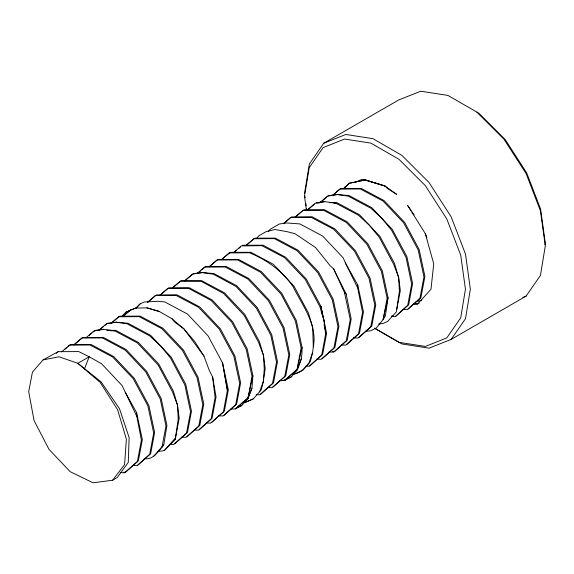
<?xml version="1.0" encoding="UTF-8"?>
<svg xmlns="http://www.w3.org/2000/svg" width="574" height="574" viewBox="0 0 574 574"><rect width="100%" height="100%" fill="white"/><g stroke="black" fill="none" stroke-linecap="round" stroke-linejoin="round"><path stroke-width="0.86" d="M209.302 266.781L217.883 259.47L238.461 259.383L261.213 271.502L281.791 293.328L296.306 320.436L302.053 347.363L301.96 353.412L301.257 359.023L297.669 369.398L291.463 376.766L284.532 380.512L279.811 380.691M292.812 374.104C300.539 373.717 305.935 367.231 310.347 361.57L312.608 352.472L313.311 346.854L312.651 327.123L308.475 313.045L293.924 286.024L273.425 264.349L250.788 252.295L230.289 252.33L221.708 259.563M341.387 344.909L345.684 345.139L358.52 333.803L362.538 312.435L357.674 287.961L357.731 284.969L345.376 262.942L343.216 257.862L322.638 236.036L299.886 223.917L286.505 222.956L279.308 224.004L270.153 229.291L268.546 231.415M230.82 409.111L235.304 408.91L241.833 405.502L248.162 398.413L251.936 388.282L252.912 375.733L247.164 348.805L232.649 321.698L212.071 299.872L189.32 287.753L168.742 287.839L160.82 294.591M295.301 217.13L303.876 209.819L324.461 209.732L347.205 221.851L367.791 243.677L382.306 270.784L388.046 297.712L385.384 316.059L383.138 319.517L376.393 327.89L370.56 330.854L365.674 331.248M378.675 324.123L383.583 323.284L387.723 321.347L396.347 311.919L399.396 291.154L398.65 277.472L394.474 263.387L379.916 236.366L359.417 214.698L336.78 202.644L329.648 202.658M313.311 346.854C317.637 324.769 302.29 305.296 293.07 286.677C282.408 270.906 266.888 260 249.489 252.739L229.055 252.976L221.205 259.742M144.203 458.64C153.516 460.341 158.446 450.841 163.748 444.943L166.912 425.384L161.165 398.456L146.65 371.349L126.072 349.523L103.327 337.404L82.742 337.49L74.168 344.802M157.326 451.422L162.449 450.956L164.673 450.159L175.206 439.591L178.256 418.833L177.51 405.144L173.334 391.059L158.776 364.031L138.277 342.369L115.639 330.315L106.728 330.337M304.507 193.445L309.372 163.949L323.722 143.249L398.657 99.984L420.742 91.209L447.907 95.413L478.86 113.236L505.22 139.59L526.652 172.853L540.579 209.029L545.3 243.096L545.013 244.825M242.45 245.285L263.036 245.191L285.78 257.317L306.365 279.143L320.873 306.251L324.016 320.651L325.68 333.716L321.749 354.911L309.171 366.305L305.705 366.155M161.961 447.268L165.972 425.922L160.254 399.066L145.746 371.93L125.189 350.104L102.43 337.957L81.852 338.014L73.903 344.787M175.206 439.591L179.196 418.288L177.51 405.144L172.487 391.841L158.087 364.913L137.337 342.908L114.649 330.846L103.643 329.304L95.148 330.359L93.167 332.023M135.83 308.216L140.149 303.883L144.167 302.024L158.022 301.271L164.752 301.938L187.497 314.057L208.082 335.883L222.59 362.998L227.397 390.456L223.408 411.773L210.579 423.153L206.296 422.93M251.936 388.282L247.961 397.624L235.304 408.91L248.162 398.413L251.972 376.271L246.246 349.408L231.717 322.236L211.153 300.432L188.387 288.292L167.823 288.378L159.888 295.144M396.749 309.458L400.329 290.616L398.65 277.472L393.621 264.155L379.227 237.256L369.383 225.245L358.463 215.221L335.783 203.174L324.762 201.632L316.288 202.679L319.833 202.773M302.053 347.363L297.145 369.168L284.532 380.512L297.669 369.398M388.046 297.712L383.138 319.517L387.113 298.25L381.394 271.394L366.908 244.294L346.359 222.461L323.614 210.292L303.007 210.335L295.058 217.101M247.961 397.624L252.912 375.733M312.608 352.472L309.02 362.847L302.807 370.223L294.476 374.076M259.541 391.812L263.294 381.696L265.195 368.637L263.509 355.493L259.333 341.408L244.775 314.38L224.269 292.711L201.632 280.664L181.14 280.708L172.559 287.94M84.464 368.953L89.192 356.77L78.753 351.589L58.175 351.675L43.093 359.876L32.445 372.131L28.7 391.69L34.06 420.548L48.955 449.291L70.164 471.677L93.024 482.791L112.59 480.244L117.204 477.582L128.267 462.443L129.143 437.603L119.435 408.588L101.067 381.846L77.842 363.32L59.036 356.784L43.093 359.876M343.848 188.832L344.515 187.181L346.115 186.464M301.257 359.023L297.145 369.168L301.113 347.901L295.395 321.038L280.944 293.988L260.381 272.126L237.658 259.957L217.037 259.979L209.079 266.731M374.499 328.141L401.9 343.962L429.065 348.174L451.15 339.399L465.5 318.699L470.357 289.196L465.492 254.074L451.142 216.807L429.058 182.532L401.886 155.375L372.971 138.686L345.799 134.474L323.722 143.249M451.15 339.399L526.085 296.127L540.435 275.434L545.3 245.93L540.435 210.809L526.078 173.535L504.001 139.267L476.829 112.109M112.59 480.244L124.58 464.574L126.38 439.21L117.591 409.649L100.149 382.384L77.842 363.32L89.192 356.77L101.498 363.708L122.083 385.534L136.806 416.423L141.405 440.107L137.394 461.446L124.565 472.811L120.267 472.581M164.673 450.159L175.113 438.349M153.308 456.717L163.748 444.943M256.6 238.325L258.802 235.842L266.236 231.587L274.975 229.521L286.957 231.631L294.986 233.69L315.643 247.616L330.179 265.755L333.63 268.883L346.172 294.067L351.188 318.986L347.213 340.274L334.412 351.668L332.619 351.582M253.22 398.93L244.761 402.568L253.22 398.93L261.206 389.94L263.294 381.696L264.255 369.182L263.509 355.493L258.537 342.319L244.215 315.456L223.623 293.479L201.022 281.296L180.25 281.231L172.293 287.933M344.12 188.523L349.157 183.228L365.401 179.899L384.975 185.998L396.634 194.349L387.68 188.624L384.975 185.998L365.401 179.899L348.691 183.443M135.844 308.317L140.149 303.883M121.58 316.575L125.943 312.127L135.629 308.087L146.951 307.865L159.256 311.452L171.834 318.627L183.945 328.931L194.88 341.717L204.014 356.203L209.395 370.689L212.638 377.061L216.054 397.007L212.071 418.295L199.271 429.689M344.185 188.308L349.157 183.228M137.875 465.141L150.639 453.776L154.628 432.473L148.881 405.553L134.366 378.445L113.788 356.612L91.036 344.493L70.459 344.587L68.478 346.273M174.733 443.867L187.49 432.502L191.479 411.199L185.739 384.271L171.224 357.164L150.639 335.338L127.894 323.219L116.127 322.208L107.309 323.306L104.676 325.551M187.016 436.771L199.781 425.406L203.77 404.103L198.023 377.183L183.508 350.068L162.93 328.242L140.178 316.123L119.6 316.209L111.679 322.961M211.591 422.586L224.348 411.221L228.337 389.918L222.59 362.998L227.397 390.456M223.874 415.497L236.632 404.132L240.621 382.822L234.881 355.902L220.366 328.794L199.781 306.968L177.036 294.842L156.451 294.936L147.877 302.247M260.732 394.216L273.489 382.851L277.479 361.548L271.732 334.62L257.224 307.513L236.639 285.687L213.894 273.568L202.378 272.564L193.309 273.654L184.735 280.966M273.016 387.12L285.773 375.755L289.762 354.452L284.022 327.532L269.507 300.417L248.922 278.591L226.178 266.472L205.592 266.558L201.639 269.938M309.874 365.846L322.631 354.481L326.62 333.171L320.873 306.251L322.531 315.693M322.158 358.75L334.915 347.385L338.904 326.082L333.164 299.162L318.649 272.047L298.064 250.221L275.319 238.102L254.734 238.188L246.16 245.507M346.732 344.565L359.489 333.2L363.478 311.897L357.731 284.969M359.015 337.469L371.773 326.104L375.762 304.801L370.015 277.881L355.507 250.766L334.922 228.94L312.177 216.821L291.592 216.907L283.678 223.659M395.873 316.195L408.631 304.83L412.62 283.527L406.873 256.6L392.358 229.492L371.78 207.666L349.028 195.547L337.268 194.536L328.45 195.634L320.536 202.385M408.157 309.099L420.914 297.734L424.904 276.431L419.156 249.511L404.648 222.396L384.063 200.57L361.319 188.451L340.734 188.537L334.8 193.603M86.028 337.785L93.849 331.026L103.643 329.304M307.14 210.134L314.947 203.368L324.762 201.632M233.482 252.632L241.288 245.909L261.887 245.679L284.474 257.568L305.253 279.445L319.847 306.552L324.016 320.651M61.518 351.919L69.361 345.182L89.946 344.996L112.597 356.956L133.297 378.79L147.891 405.962L153.689 433.018L149.742 454.228L137.121 465.622L132.673 465.449M147.504 302.276L155.324 295.545L175.917 295.337L198.539 307.262L219.275 329.117L233.869 356.253L239.688 383.367L235.727 404.605L223.085 415.985L218.629 415.798M283.326 223.681L290.53 217.496L311.101 217.324L333.788 229.327L354.452 251.147L369.046 278.333L374.822 305.346L370.754 326.807L357.961 338.05L353.519 337.828M110.703 323.535L118.596 316.776L139.152 316.64L161.89 328.701L182.496 350.506L197.083 377.714L202.83 404.641L198.755 426.109L185.983 437.345L181.528 437.115M197.341 273.332L204.559 267.14L225.123 266.982L247.839 279.014L268.474 300.826L283.068 328.027L288.83 354.997L284.74 376.494L271.911 387.715L267.448 387.479M332.511 195.296L339.758 189.09L360.314 188.975L383.073 201.065L403.658 222.863L418.231 250.07L423.964 276.969L419.903 298.415L407.138 309.666L402.776 309.415M56.195 353.362L58.175 351.675M64.518 349.645L67.158 347.399M98.434 330.581L106.283 323.88L116.127 322.208L127.055 323.786L149.735 335.905L160.763 346.065L170.586 358.119L184.885 385.032L190.546 411.737L186.493 433.162L173.657 444.455L170.205 444.254M100.715 328.931L103.356 326.678M197.678 273.31L200.319 271.064M234.536 252.036L236.517 250.343M238.497 248.657L240.47 246.971M245.866 245.507L253.794 238.734L274.35 238.633L297.117 250.752L317.687 272.55L332.238 299.743L337.971 326.62L333.91 348.052L321.16 359.31L316.805 359.066M320.227 202.357L327.424 196.2L337.268 194.536L348.181 196.107L370.861 208.219L381.875 218.364L391.676 230.382L406.005 257.317L411.68 284.065L407.741 305.275L395.142 316.661L391.683 316.511M123.094 316.367L131.059 309.623L122.441 316.554M184.541 280.858L192.448 274.171L202.378 272.564L213.399 274.236L236.05 286.498L256.478 308.317L270.849 335.302L276.539 362.086L272.507 383.482L259.67 394.797L256.226 394.603M89.207 335.367L91.847 333.135M307.04 210.471L314.308 204.351M419.178 303.079L417.671 303.976L413.337 304.12M283.14 380.627L291.463 376.766M355.715 182.173L362.122 179.31L384.975 185.998M237.206 407.483L241.833 405.502M125.943 312.127L129.975 310.441M131.59 309.766L135.629 308.087M522.814 297.432L526.085 296.127M415.985 301.773L421.804 300.188M316.288 202.679L319.847 202.672M334.011 203.124L335.783 203.174M110.222 330.732L114.649 330.846M194.22 429.983L198.504 430.177L211.146 418.819L215.114 397.552L212.638 377.061M413.502 303.782L417.671 303.976L430.988 289.239L433.736 263.832L425.305 233.604L407.626 205.463L411.135 210.55M329.103 351.97L333.58 352.171L346.287 340.798L350.255 319.531L344.529 292.668L333.63 268.883M391.59 315.98L393.305 316.066M123.884 472.151L125.591 472.237L138.348 460.872L142.338 439.569L136.598 412.641L125.261 392.214M159.256 311.452L146.951 307.865M374.743 328.328L399.009 342.334L425.37 346.423L446.802 337.907L460.728 317.809L465.442 289.196L460.728 255.129L446.802 218.959L425.37 185.696L399.002 159.342L370.94 143.141L344.579 139.059L323.148 147.575L309.221 167.665L304.507 196.279L306.444 210.256M344.529 292.668L346.172 294.067M171.834 318.627L174.41 321.792L183.945 328.931L204.014 356.203M412.139 212.007L414.148 214.913M345.376 262.942L357.674 287.961M425.305 233.604L426.913 237.772M324.03 324.274L324.332 325.989M324.633 327.711L324.934 329.426M325.236 331.141L325.68 333.716M304.873 196.078L305.117 197.836M305.964 203.985L306.207 205.736M306.573 208.369L306.817 210.127M136.598 412.641L136.806 416.423"/></g></svg>
